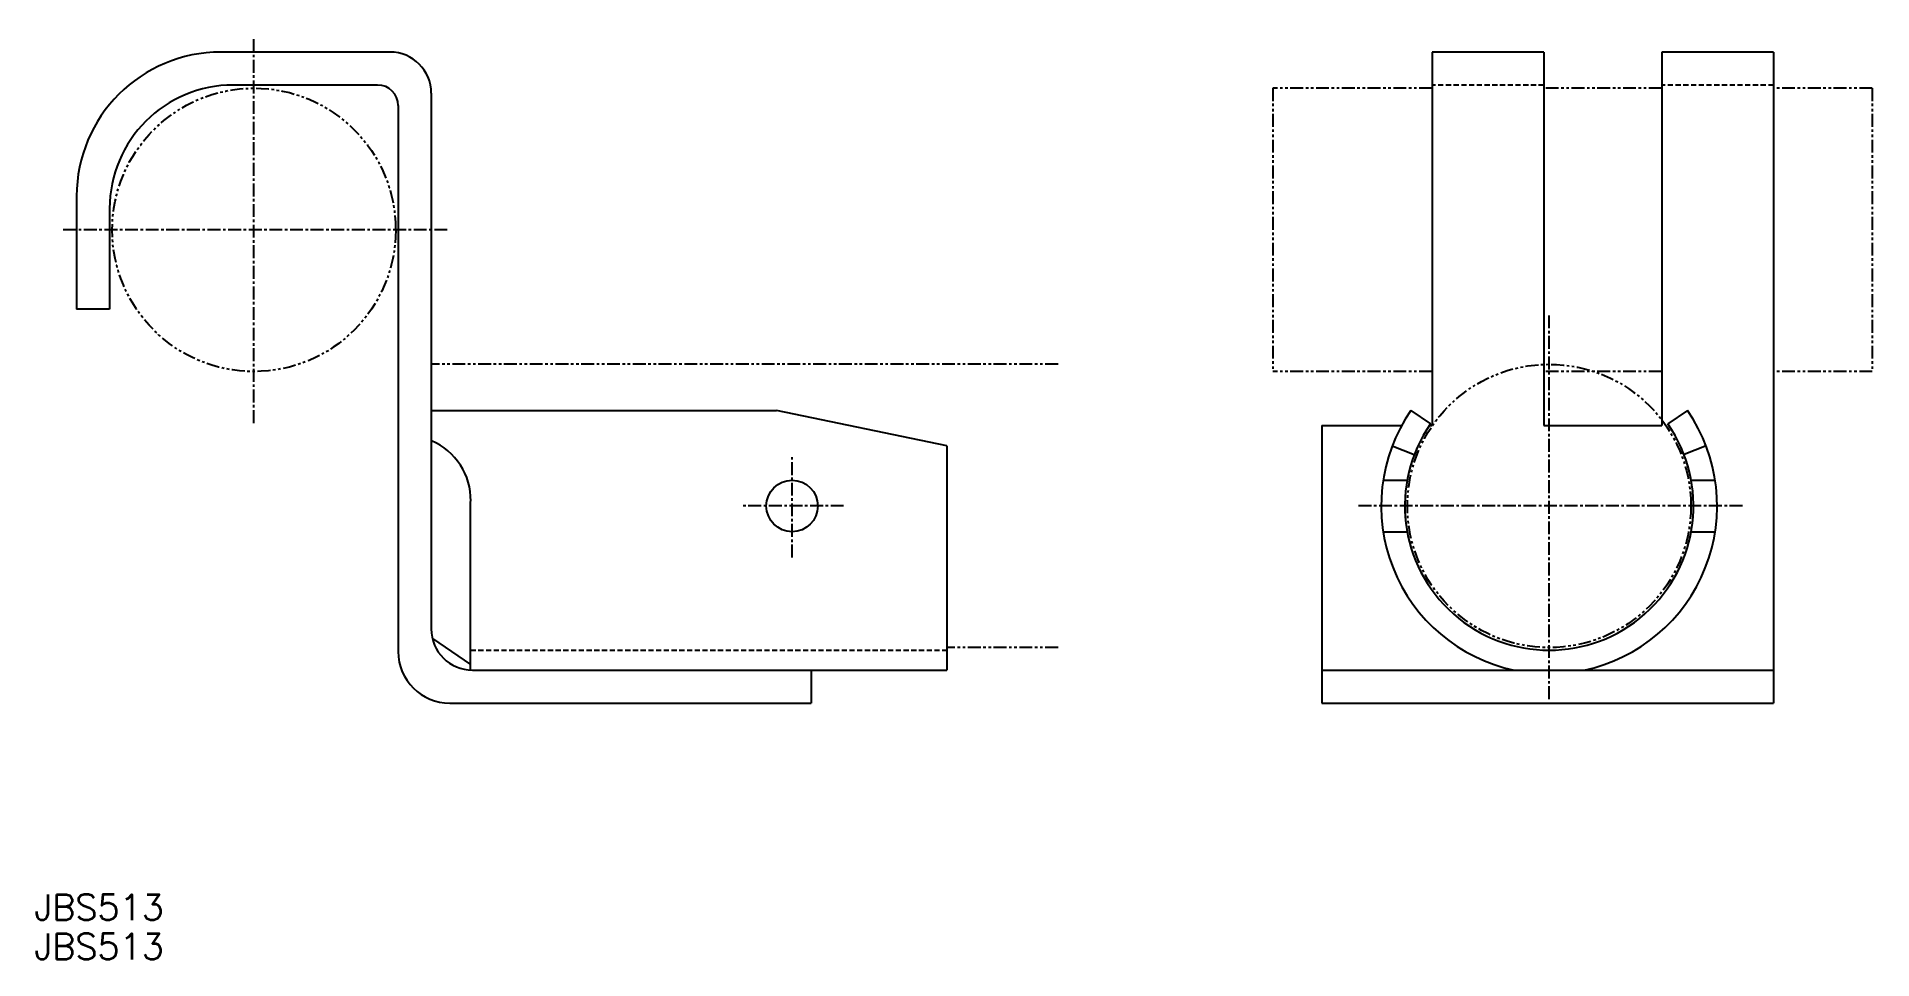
# Model space of a CAD drawing. Extents: x -147 to 31, y -44 to 46.
import ezdxf

# ---------------------------------------------------------------- set-up
doc = ezdxf.new("R2010")
doc.units = 0
for name, pattern in [('CENTER', [2, 1.25, -0.25, 0.25, -0.25]), ('DASHED', [0.75, 0.5, -0.25]), ('PHANTOM', [2.5, 1.25, -0.25, 0.25, -0.25, 0.25, -0.25])]:
    doc.linetypes.add(name, pattern=pattern)
doc.layers.get('0').update_dxf_attribs({"linetype": 'CONTINUOUS'})
doc.layers.add('CENTER', color=1, linetype='CENTER')
doc.styles.get("Standard").update_dxf_attribs({"font": 'txt.shx', "bigfont": 'bigfont.shx'})

msp = doc.modelspace()

# ---------------------------------------------------------------- linework, layer by layer
at = {"color": 7, "linetype": 'CONTINUOUS'}
for p, q in [((-112.44, 44.06), (-128.84, 44.06)), ((-11.36, 44.06), (-11.36, 7.82)), ((-0.52, 44.06), (-11.36, 44.06)), ((-0.52, 44.06), (-0.52, 7.82)), ((10.92, 44.06), (10.92, 7.82)), ((21.76, 44.06), (10.92, 44.06)), ((21.76, 44.06), (21.76, -19.14)), ((-113.64, 40.86), (-127.64, 40.86)), ((-108.44, 40.06), (-108.44, -11.94)), ((-111.64, 38.86), (-111.64, -14.14)), ((-142.84, 30.06), (-142.84, 19.11)), ((-139.64, 28.86), (-139.64, 19.11)), ((-139.64, 19.11), (-142.84, 19.11)), ((-108.44, 9.27), (-74.94, 9.27)), ((-58.44, 5.82), (-74.94, 9.27)), ((-13.41, 9.27), (-11.52, 7.96)), ((13.41, 9.27), (11.52, 7.96)), ((-22.04, 7.82), (-14.3, 7.82)), ((-22.04, 7.82), (-22.04, -19.14)), ((-11.61, 7.82), (-11.36, 7.82)), ((-0.52, 7.82), (10.92, 7.82)), ((-58.44, 5.82), (-58.44, -15.94)), ((-15.22, 5.82), (-13.08, 5)), ((15.22, 5.82), (13.08, 5)), ((-16.11, 2.5), (-13.77, 2.5)), ((13.77, 2.5), (16.11, 2.5)), ((-104.63, -15.93), (-104.63, 0.44)), ((-16.11, -2.5), (-13.77, -2.5)), ((13.77, -2.5), (16.11, -2.5)), ((-108.33, -12.86), (-104.63, -15.4)), ((-104.44, -15.94), (-58.44, -15.94)), ((-71.59, -15.94), (-71.59, -19.14)), ((-22.04, -15.94), (21.76, -15.94)), ((-106.64, -19.14), (-71.59, -19.14)), ((-22.04, -19.14), (21.76, -19.14))]:
    msp.add_line(p, q, dxfattribs=at)
at = {"color": 3, "linetype": 'PHANTOM'}
for p, q in [((-26.8, 40.55), (-26.8, 13.05)), ((-11.36, 40.55), (-26.8, 40.55)), ((10.92, 40.55), (-0.52, 40.55)), ((31.34, 40.55), (21.76, 40.55)), ((31.34, 40.55), (31.34, 13.05)), ((-47.64, 13.75), (-108.44, 13.75)), ((-11.36, 13.05), (-26.8, 13.05)), ((10.92, 13.05), (-0.52, 13.05)), ((31.34, 13.05), (21.76, 13.05)), ((-47.64, -13.75), (-58.44, -13.75))]:
    msp.add_line(p, q, dxfattribs=at)
at = {"color": 3, "linetype": 'DASHED'}
for p, q in [((-0.52, 40.86), (-11.36, 40.86)), ((21.76, 40.86), (10.92, 40.86)), ((-104.63, -14), (-58.44, -14))]:
    msp.add_line(p, q, dxfattribs=at)
at = {"color": 3, "linetype": 'PHANTOM'}
for centre in [(-125.64, 26.8), (0, 0)]:
    msp.add_circle(centre, 13.75, dxfattribs=at)
at = {"color": 7, "linetype": 'CONTINUOUS'}
msp.add_circle((-73.44, 0), 2.5, dxfattribs=at)
for centre, radius, start, end in [((-128.84, 30.06), 14, 90, 180), ((-112.44, 40.06), 4, 0, 90), ((-127.64, 28.86), 12, 90, 180), ((-113.64, 38.86), 2, 0, 90), ((0, 0), 16.3, 145.3478, 257.9947), ((0, 0), 16.3, 282.0053, 34.6522), ((0, 0), 14, 145.3478, 34.6522), ((-110.82, 0.58), 6.21, 358.8859, 67.3969), ((-104.44, -11.94), 4, 180, 270), ((-106.64, -14.14), 5, 180, 270)]:
    msp.add_arc(centre, radius, start, end, dxfattribs=at)
at = {"layer": 'CENTER', "color": 1, "linetype": 'CENTER'}
for p, q in [((-125.64, 8.05), (-125.64, 45.55)), ((-106.89, 26.8), (-144.39, 26.8)), ((0, -18.75), (0, 18.75)), ((-73.44, -5), (-73.44, 5)), ((-68.44, 0), (-78.44, 0)), ((18.75, 0), (-18.75, 0))]:
    msp.add_line(p, q, dxfattribs=at)

# ---------------------------------------------------------------- texts
at = {"color": 7, "linetype": 'CONTINUOUS'}
for p in [(-146.93, -40.2), (-146.93, -44.01)]:
    msp.add_text('JBS513', height=2.5, dxfattribs=at).set_placement(p)

doc.saveas('drawing.dxf')
